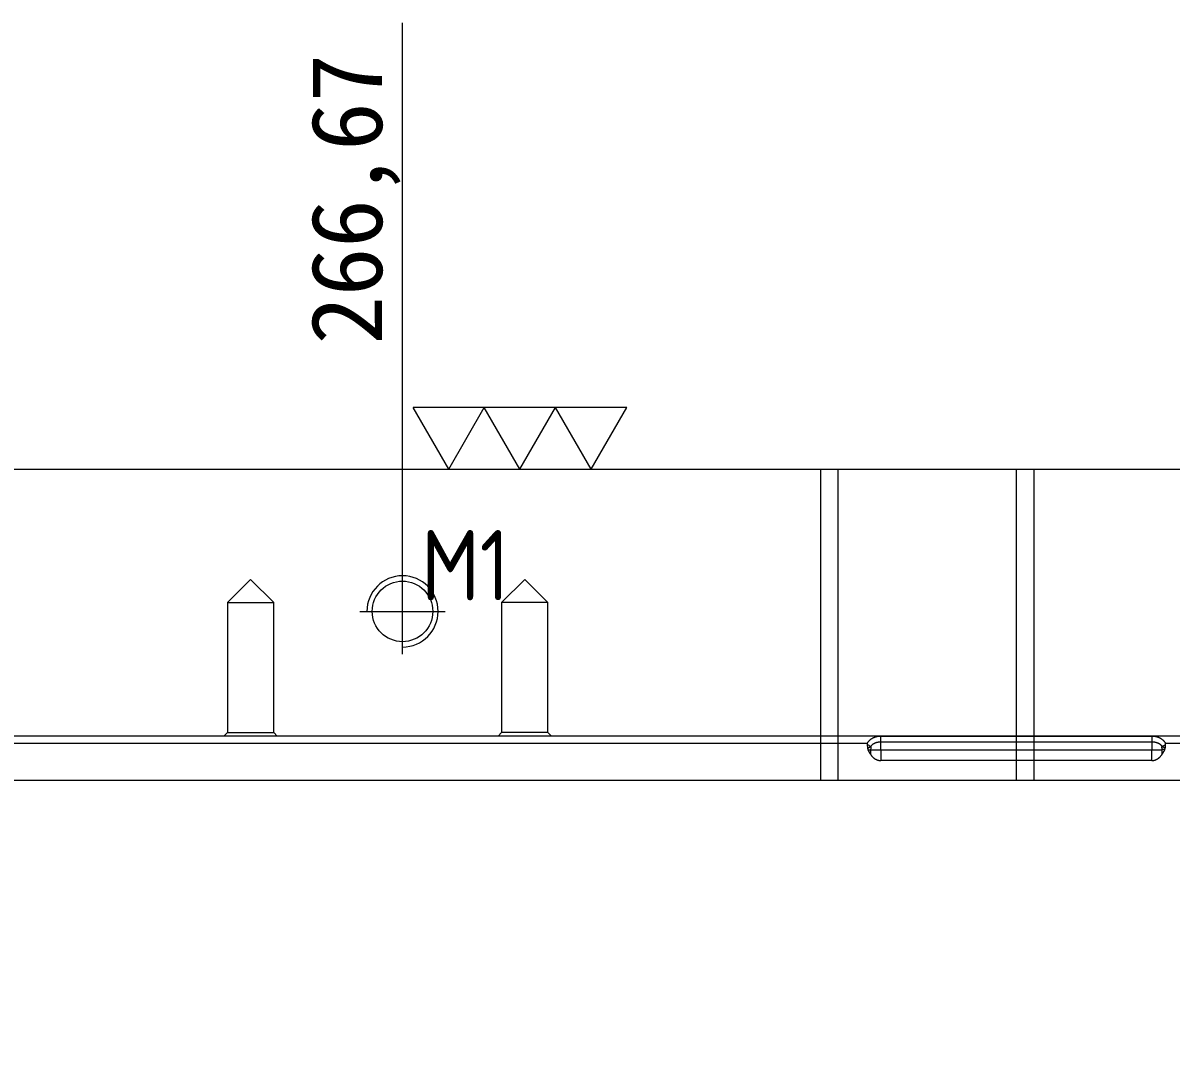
# Model space of a CAD drawing. Header units: millimetres. Extents: x 17443 to 18207, y 60521 to 60973.
# Drawn here: x 17696.7 to 17825.6, y 60713.8 to 60830 of the extents above; entities that cross this region are included whole.
import ezdxf

# ---------------------------------------------------------------- set-up
doc = ezdxf.new("R2010")
doc.units = ezdxf.units.MM
doc.linetypes.add('CENTER', pattern=[0])
doc.linetypes.add('DASHED', pattern=[0])
doc.layers.add('dim', color=4, linetype='Continuous')
doc.layers.add('PUNCH', color=2, linetype='Continuous')
doc.styles.add('_PUG_ERP', font='txt')
doc.styles.add('gbenor', font='gbenor.shx', dxfattribs={"bigfont": 'gbcbig'})
doc.dimstyles.new('_PUG_ERP', dxfattribs={"dimtxt": 8, "dimasz": 1.5, "dimexe": 0.5, "dimexo": 0.5, "dimgap": 0.5, "dimtad": 1, "dimtxsty": '_PUG_ERP', "dimblk": 'CLOSEDBLANK', "dimcen": 0, "dimclrd": 4, "dimclre": 4, "dimclrt": 3, "dimazin": 3, "dimtfac": 1, "dimtmove": 0, "dimatfit": 3, "dimldrblk": 'CLOSEDBLANK', "dimlwd": 9, "dimlwe": 9})

# ---------------------------------------------------------------- blocks, each defined once
blk = doc.blocks.new('*D1269')
at = {"layer": 'Defpoints', "color": 0}
for p in [(17472.64, 60779.88), (18032.64, 60779.88), (18042.64, 60779.88)]:
    blk.add_point(p, dxfattribs=at)
at = {"layer": 'dim', "color": 4, "lineweight": 9}
blk.add_line((18033.14, 60779.88), (18048.47, 60779.88), dxfattribs=at)
at = {"layer": 'dim', "color": 3, "lineweight": 18, "insert": (18045.81, 60784.38), "char_height": 8, "attachment_point": 5, "style": '_PUG_ERP'}
blk.add_mtext('0', dxfattribs=at)
blk = doc.blocks.new('_ClosedBlank')
blk = doc.blocks.new('*D1270')
at = {"layer": 'Defpoints', "color": 0}
for p in [(17472.64, 60779.88), (17995.61, 60763.88), (18042.64, 60763.88)]:
    blk.add_point(p, dxfattribs=at)
at = {"layer": 'dim', "color": 4, "lineweight": 9}
blk.add_line((17996.11, 60763.88), (18054.95, 60763.88), dxfattribs=at)
at = {"layer": 'dim', "color": 3, "lineweight": 18, "insert": (18049.05, 60768.38), "char_height": 8, "attachment_point": 5, "style": '_PUG_ERP'}
blk.add_mtext('16', dxfattribs=at)
blk = doc.blocks.new('*D1271')
at = {"layer": 'Defpoints', "color": 0}
for p in [(17472.64, 60779.88), (18032.64, 60744.88), (18042.64, 60744.88)]:
    blk.add_point(p, dxfattribs=at)
at = {"layer": 'dim', "color": 4, "lineweight": 9}
blk.add_line((18033.14, 60744.88), (18056.09, 60744.88), dxfattribs=at)
at = {"layer": 'dim', "color": 3, "lineweight": 18, "insert": (18049.62, 60749.38), "char_height": 8, "attachment_point": 5, "style": '_PUG_ERP'}
blk.add_mtext('35', dxfattribs=at)
blk = doc.blocks.new('*D1274')
at = {"layer": 'Defpoints', "color": 0}
for p in [(18032.64, 60789.88), (17472.64, 60779.88), (18032.64, 60779.88)]:
    blk.add_point(p, dxfattribs=at)
at = {"layer": 'dim', "color": 4, "lineweight": 9}
blk.add_line((18032.64, 60780.38), (18032.64, 60810.95), dxfattribs=at)
at = {"layer": 'dim', "color": 3, "lineweight": 18, "insert": (18028.14, 60800.66), "char_height": 8, "attachment_point": 5, "rotation": 90, "style": '_PUG_ERP'}
blk.add_mtext('560', dxfattribs=at)
blk = doc.blocks.new('*D1275')
at = {"layer": 'Defpoints', "color": 0}
for p in [(17995.61, 60789.88), (17472.64, 60779.88), (17995.61, 60763.88)]:
    blk.add_point(p, dxfattribs=at)
at = {"layer": 'dim', "color": 4, "lineweight": 9}
for p, q in [((17995.61, 60786.88), (17995.61, 60830)), ((17995.61, 60783.88), (17995.61, 60786.88)), ((17995.61, 60764.38), (17995.61, 60783.88))]:
    blk.add_line(p, q, dxfattribs=at)
at = {"layer": 'dim', "color": 3, "lineweight": 18, "insert": (17990.35, 60810.19), "char_height": 8, "attachment_point": 5, "rotation": 90, "style": '_PUG_ERP'}
blk.add_mtext('522,97', dxfattribs=at)
blk = doc.blocks.new('*D1276')
at = {"layer": 'Defpoints', "color": 0}
for p in [(17934.26, 60789.88), (17472.64, 60779.88), (17934.26, 60763.88)]:
    blk.add_point(p, dxfattribs=at)
at = {"layer": 'dim', "color": 4, "lineweight": 9}
for p, q in [((17934.26, 60786.88), (17934.26, 60830)), ((17934.26, 60783.88), (17934.26, 60786.88)), ((17934.26, 60764.38), (17934.26, 60783.88))]:
    blk.add_line(p, q, dxfattribs=at)
at = {"layer": 'dim', "color": 3, "lineweight": 18, "insert": (17929, 60810.19), "char_height": 8, "attachment_point": 5, "rotation": 90, "style": '_PUG_ERP'}
blk.add_mtext('461,62', dxfattribs=at)
blk = doc.blocks.new('*D1277')
at = {"layer": 'Defpoints', "color": 0}
for p in [(17868.26, 60789.88), (17472.64, 60779.88), (17868.26, 60763.88)]:
    blk.add_point(p, dxfattribs=at)
at = {"layer": 'dim', "color": 4, "lineweight": 9}
for p, q in [((17868.26, 60786.88), (17868.26, 60830)), ((17868.26, 60783.88), (17868.26, 60786.88)), ((17868.26, 60764.38), (17868.26, 60783.88))]:
    blk.add_line(p, q, dxfattribs=at)
at = {"layer": 'dim', "color": 3, "lineweight": 18, "insert": (17863, 60810.19), "char_height": 8, "attachment_point": 5, "rotation": 90, "style": '_PUG_ERP'}
blk.add_mtext('395,62', dxfattribs=at)
blk = doc.blocks.new('*D1278')
at = {"layer": 'Defpoints', "color": 0}
for p in [(17739.31, 60789.88), (17472.64, 60779.88), (17739.31, 60763.88)]:
    blk.add_point(p, dxfattribs=at)
at = {"layer": 'dim', "color": 4, "lineweight": 9}
for p, q in [((17739.31, 60786.88), (17739.31, 60830)), ((17739.31, 60783.88), (17739.31, 60786.88)), ((17739.31, 60764.38), (17739.31, 60783.88))]:
    blk.add_line(p, q, dxfattribs=at)
at = {"layer": 'dim', "color": 3, "lineweight": 18, "insert": (17734.05, 60810.19), "char_height": 8, "attachment_point": 5, "rotation": 90, "style": '_PUG_ERP'}
blk.add_mtext('266,67', dxfattribs=at)
blk = doc.blocks.new('*D1283')
at = {"layer": 'Defpoints', "color": 0}
for p in [(17472.64, 60779.88), (18032.64, 60744.88), (18032.64, 60734.88)]:
    blk.add_point(p, dxfattribs=at)
at = {"layer": 'dim', "color": 4, "lineweight": 9}
blk.add_line((18032.64, 60744.38), (18032.64, 60713.81), dxfattribs=at)
at = {"layer": 'dim', "color": 3, "lineweight": 18, "insert": (18028.14, 60724.09), "char_height": 8, "attachment_point": 5, "rotation": 90, "style": '_PUG_ERP'}
blk.add_mtext('560', dxfattribs=at)

msp = doc.modelspace()

# ---------------------------------------------------------------- linework, layer by layer
at = {"layer": 'dim', "color": 20, "linetype": 'Continuous', "lineweight": 18}
for p, q in [((17744.5, 60779.879), (17740.5, 60786.807)), ((17764.5, 60786.807), (17740.5, 60786.807)), ((17744.5, 60779.879), (17748.5, 60786.807)), ((17752.5, 60779.879), (17748.5, 60786.807)), ((17752.5, 60779.879), (17756.5, 60786.807)), ((17760.5, 60779.879), (17756.5, 60786.807)), ((17760.5, 60779.879), (17764.5, 60786.807))]:
    msp.add_line(p, q, dxfattribs=at)
at = {"layer": 'dim', "color": 252, "lineweight": 18}
msp.add_lwpolyline([(17472.641, 60744.879), (17472.641, 60779.879), (18032.641, 60779.879), (18032.641, 60744.879)], close=True, dxfattribs=at)
at = {"layer": 'PUNCH', "color": 151, "linetype": 'Continuous', "lineweight": 18}
for p, q in [((17477.641, 60779.879), (18027.36, 60779.879)), ((17823.494, 60747.128), (17793.026, 60747.128)), ((18027.36, 60744.879), (17477.641, 60744.879))]:
    msp.add_line(p, q, dxfattribs=at)
at = {"layer": 'PUNCH', "color": 151, "linetype": 'DASHED', "lineweight": 13, "ltscale": 0.518009}
msp.add_line((17786.26, 60779.879), (17786.26, 60744.879), dxfattribs=at)
at = {"layer": 'PUNCH', "color": 155, "linetype": 'DASHED', "lineweight": 13, "ltscale": 0.518009}
for p, q in [((17788.26, 60744.879), (17788.26, 60779.879)), ((17808.26, 60779.879), (17808.26, 60744.879))]:
    msp.add_line(p, q, dxfattribs=at)
at = {"layer": 'PUNCH', "color": 1, "linetype": 'DASHED', "lineweight": 13, "ltscale": 0.518009}
msp.add_line((17810.26, 60744.879), (17810.26, 60779.879), dxfattribs=at)
at = {"layer": 'PUNCH', "color": 1, "linetype": 'CENTER', "lineweight": 18, "ltscale": 0.518009}
for p, q in [((17739.31, 60759.079), (17739.31, 60768.679)), ((17734.51, 60763.879), (17744.11, 60763.879))]:
    msp.add_line(p, q, dxfattribs=at)
at = {"layer": 'PUNCH', "color": 5, "linetype": 'DASHED', "lineweight": 13, "ltscale": 0.518009}
for p, q in [((17722.241, 60767.482), (17719.638, 60764.879)), ((17724.844, 60764.879), (17722.241, 60767.482)), ((17753.041, 60767.482), (17750.438, 60764.879)), ((17755.644, 60764.879), (17753.041, 60767.482)), ((17719.638, 60764.879), (17719.638, 60750.276)), ((17719.638, 60764.879), (17724.844, 60764.879)), ((17724.844, 60750.276), (17724.844, 60764.879)), ((17750.438, 60764.879), (17750.438, 60750.276)), ((17755.644, 60764.879), (17750.438, 60764.879)), ((17755.644, 60750.276), (17755.644, 60764.879)), ((17719.638, 60750.276), (17719.241, 60749.879)), ((17719.638, 60750.276), (17724.844, 60750.276)), ((17725.241, 60749.879), (17724.844, 60750.276)), ((17750.438, 60750.276), (17750.041, 60749.879)), ((17755.644, 60750.276), (17750.438, 60750.276)), ((17756.041, 60749.879), (17755.644, 60750.276))]:
    msp.add_line(p, q, dxfattribs=at)
at = {"layer": 'PUNCH', "color": 2, "linetype": 'DASHED', "lineweight": 13, "ltscale": 0.518009}
msp.add_line((18027.36, 60749.879), (17477.641, 60749.879), dxfattribs=at)
at = {"layer": 'PUNCH', "color": 155, "linetype": 'Continuous', "lineweight": 18}
for p, q in [((17611.015, 60749.088), (17791.515, 60749.088)), ((17793.036, 60749.233), (17793.036, 60749.842)), ((17823.504, 60749.842), (17793.036, 60749.842)), ((17793.036, 60748.318), (17793.036, 60749.233)), ((17793.036, 60749.233), (17823.504, 60749.233)), ((17823.504, 60749.233), (17823.504, 60749.842)), ((17825.025, 60749.088), (17992.304, 60749.088)), ((17791.886, 60748.334), (17791.886, 60747.838)), ((17793.026, 60748.318), (17793.026, 60747.128)), ((17793.031, 60748.318), (17823.494, 60748.318)), ((17823.494, 60747.128), (17823.494, 60748.318)), ((17824.634, 60747.838), (17824.634, 60748.349))]:
    msp.add_line(p, q, dxfattribs=at)
at = {"layer": 'PUNCH', "color": 151, "linetype": 'Continuous', "lineweight": 18}
for points in [[(17791.515, 60749.088), (17791.514, 60749.084), (17791.514, 60749.081), (17791.514, 60749.078), (17791.514, 60749.074), (17791.514, 60749.071), (17791.514, 60749.067), (17791.513, 60749.064), (17791.513, 60749.06), (17791.513, 60749.057), (17791.513, 60749.053), (17791.513, 60749.05), (17791.513, 60749.046), (17791.513, 60749.043), (17791.513, 60749.04), (17791.513, 60749.036), (17791.512, 60749.033), (17791.512, 60749.029), (17791.512, 60749.026), (17791.512, 60749.022), (17791.512, 60749.019), (17791.512, 60749.015), (17791.512, 60749.012), (17791.512, 60749.008), (17791.512, 60749.005), (17791.512, 60749.002), (17791.512, 60748.998), (17791.512, 60748.995), (17791.512, 60748.991), (17791.512, 60748.988), (17791.512, 60748.984), (17791.512, 60748.981), (17791.512, 60748.977), (17791.512, 60748.974), (17791.512, 60748.97), (17791.512, 60748.967), (17791.512, 60748.963), (17791.513, 60748.96), (17791.513, 60748.957), (17791.513, 60748.953), (17791.513, 60748.95), (17791.513, 60748.946), (17791.513, 60748.943), (17791.513, 60748.939), (17791.513, 60748.936), (17791.513, 60748.932), (17791.514, 60748.929), (17791.514, 60748.925), (17791.514, 60748.922), (17791.514, 60748.919), (17791.514, 60748.915)], [(17791.514, 60748.915), (17791.515, 60748.907), (17791.515, 60748.899), (17791.515, 60748.891), (17791.516, 60748.883), (17791.516, 60748.875), (17791.517, 60748.867), (17791.517, 60748.86), (17791.518, 60748.852), (17791.518, 60748.844), (17791.519, 60748.836), (17791.519, 60748.828), (17791.52, 60748.82), (17791.52, 60748.812), (17791.521, 60748.804), (17791.521, 60748.796), (17791.522, 60748.788), (17791.522, 60748.78), (17791.523, 60748.772), (17791.523, 60748.764), (17791.524, 60748.756), (17791.524, 60748.748), (17791.525, 60748.741), (17791.525, 60748.733), (17791.526, 60748.725), (17791.526, 60748.717), (17791.527, 60748.709), (17791.527, 60748.701), (17791.528, 60748.693), (17791.528, 60748.685), (17791.529, 60748.677), (17791.53, 60748.669), (17791.53, 60748.661), (17791.531, 60748.653), (17791.531, 60748.646), (17791.532, 60748.638), (17791.532, 60748.63), (17791.533, 60748.622), (17791.534, 60748.614), (17791.534, 60748.606), (17791.535, 60748.598), (17791.535, 60748.59), (17791.536, 60748.582), (17791.537, 60748.574), (17791.537, 60748.566), (17791.538, 60748.559), (17791.538, 60748.551), (17791.539, 60748.543), (17791.54, 60748.535), (17791.54, 60748.527), (17791.541, 60748.519)], [(17823.504, 60748.318), (17823.504, 60748.338), (17823.504, 60748.357), (17823.504, 60748.376), (17823.504, 60748.395), (17823.504, 60748.415), (17823.504, 60748.434), (17823.504, 60748.453), (17823.504, 60748.473), (17823.504, 60748.492), (17823.504, 60748.511), (17823.504, 60748.53), (17823.504, 60748.55), (17823.504, 60748.569), (17823.504, 60748.588), (17823.504, 60748.607), (17823.504, 60748.626), (17823.504, 60748.645), (17823.504, 60748.664), (17823.504, 60748.683), (17823.504, 60748.702), (17823.504, 60748.721), (17823.504, 60748.74), (17823.504, 60748.759), (17823.504, 60748.777), (17823.504, 60748.796), (17823.504, 60748.815), (17823.504, 60748.833), (17823.504, 60748.851), (17823.504, 60748.87), (17823.504, 60748.888), (17823.504, 60748.906), (17823.504, 60748.924), (17823.504, 60748.942), (17823.504, 60748.96), (17823.504, 60748.978), (17823.504, 60748.996), (17823.504, 60749.014), (17823.504, 60749.031), (17823.504, 60749.049), (17823.504, 60749.066), (17823.504, 60749.083), (17823.504, 60749.1), (17823.504, 60749.117), (17823.504, 60749.134), (17823.504, 60749.151), (17823.504, 60749.168), (17823.504, 60749.184), (17823.504, 60749.2), (17823.504, 60749.217), (17823.504, 60749.233)], [(17824.999, 60748.519), (17824.999, 60748.527), (17825, 60748.535), (17825.001, 60748.543), (17825.001, 60748.551), (17825.002, 60748.559), (17825.002, 60748.566), (17825.003, 60748.574), (17825.004, 60748.582), (17825.004, 60748.59), (17825.005, 60748.598), (17825.005, 60748.606), (17825.006, 60748.614), (17825.007, 60748.622), (17825.007, 60748.63), (17825.008, 60748.638), (17825.008, 60748.646), (17825.009, 60748.653), (17825.009, 60748.661), (17825.01, 60748.669), (17825.011, 60748.677), (17825.011, 60748.685), (17825.012, 60748.693), (17825.012, 60748.701), (17825.013, 60748.709), (17825.013, 60748.717), (17825.014, 60748.725), (17825.014, 60748.733), (17825.015, 60748.741), (17825.015, 60748.748), (17825.016, 60748.756), (17825.016, 60748.764), (17825.017, 60748.772), (17825.018, 60748.78), (17825.018, 60748.788), (17825.019, 60748.796), (17825.019, 60748.804), (17825.02, 60748.812), (17825.02, 60748.82), (17825.02, 60748.828), (17825.021, 60748.836), (17825.021, 60748.844), (17825.022, 60748.852), (17825.022, 60748.86), (17825.023, 60748.867), (17825.023, 60748.875), (17825.024, 60748.883), (17825.024, 60748.891), (17825.025, 60748.899), (17825.025, 60748.907), (17825.025, 60748.915)], [(17825.025, 60748.915), (17825.026, 60748.919), (17825.026, 60748.922), (17825.026, 60748.925), (17825.026, 60748.929), (17825.026, 60748.932), (17825.026, 60748.936), (17825.026, 60748.939), (17825.027, 60748.943), (17825.027, 60748.946), (17825.027, 60748.95), (17825.027, 60748.953), (17825.027, 60748.957), (17825.027, 60748.96), (17825.027, 60748.963), (17825.027, 60748.967), (17825.027, 60748.97), (17825.027, 60748.974), (17825.027, 60748.977), (17825.027, 60748.981), (17825.027, 60748.984), (17825.027, 60748.988), (17825.027, 60748.991), (17825.027, 60748.995), (17825.027, 60748.998), (17825.027, 60749.002), (17825.027, 60749.005), (17825.027, 60749.008), (17825.027, 60749.012), (17825.027, 60749.015), (17825.027, 60749.019), (17825.027, 60749.022), (17825.027, 60749.026), (17825.027, 60749.029), (17825.027, 60749.033), (17825.027, 60749.036), (17825.027, 60749.04), (17825.027, 60749.043), (17825.027, 60749.046), (17825.027, 60749.05), (17825.027, 60749.053), (17825.026, 60749.057), (17825.026, 60749.06), (17825.026, 60749.064), (17825.026, 60749.067), (17825.026, 60749.071), (17825.026, 60749.074), (17825.025, 60749.078), (17825.025, 60749.081), (17825.025, 60749.084), (17825.025, 60749.088)], [(17791.541, 60748.519), (17791.541, 60748.515), (17791.541, 60748.512), (17791.542, 60748.508), (17791.542, 60748.504), (17791.543, 60748.501), (17791.543, 60748.497), (17791.544, 60748.493), (17791.544, 60748.49), (17791.545, 60748.486), (17791.546, 60748.482), (17791.547, 60748.479), (17791.547, 60748.475), (17791.548, 60748.472), (17791.549, 60748.468), (17791.55, 60748.464), (17791.551, 60748.461), (17791.552, 60748.457), (17791.553, 60748.454), (17791.554, 60748.45), (17791.555, 60748.447), (17791.556, 60748.443), (17791.557, 60748.44), (17791.559, 60748.436), (17791.56, 60748.433), (17791.561, 60748.43), (17791.562, 60748.426), (17791.564, 60748.423), (17791.565, 60748.419), (17791.566, 60748.416), (17791.568, 60748.413), (17791.569, 60748.409), (17791.571, 60748.406), (17791.572, 60748.403), (17791.574, 60748.399), (17791.575, 60748.396), (17791.577, 60748.393), (17791.578, 60748.389), (17791.58, 60748.386), (17791.581, 60748.383), (17791.583, 60748.379), (17791.585, 60748.376), (17791.586, 60748.373), (17791.588, 60748.37), (17791.59, 60748.366), (17791.592, 60748.363), (17791.593, 60748.36), (17791.595, 60748.357), (17791.597, 60748.353), (17791.599, 60748.35), (17791.601, 60748.347)], [(17791.886, 60747.838), (17791.88, 60747.848), (17791.874, 60747.858), (17791.868, 60747.868), (17791.863, 60747.879), (17791.857, 60747.889), (17791.851, 60747.899), (17791.846, 60747.909), (17791.84, 60747.919), (17791.834, 60747.929), (17791.828, 60747.939), (17791.823, 60747.949), (17791.817, 60747.959), (17791.811, 60747.969), (17791.805, 60747.979), (17791.8, 60747.989), (17791.794, 60747.999), (17791.788, 60748.01), (17791.782, 60748.02), (17791.776, 60748.03), (17791.771, 60748.04), (17791.765, 60748.05), (17791.759, 60748.06), (17791.753, 60748.07), (17791.747, 60748.08), (17791.741, 60748.09), (17791.736, 60748.1), (17791.73, 60748.11), (17791.724, 60748.12), (17791.718, 60748.131), (17791.712, 60748.141), (17791.706, 60748.151), (17791.7, 60748.161), (17791.694, 60748.171), (17791.689, 60748.181), (17791.683, 60748.191), (17791.677, 60748.201), (17791.671, 60748.211), (17791.665, 60748.221), (17791.659, 60748.232), (17791.653, 60748.242), (17791.647, 60748.252), (17791.641, 60748.262), (17791.635, 60748.272), (17791.629, 60748.282), (17791.623, 60748.292), (17791.617, 60748.302), (17791.611, 60748.312), (17791.605, 60748.322), (17791.599, 60748.333), (17791.593, 60748.343)], [(17791.886, 60747.838), (17791.9, 60747.814), (17791.914, 60747.79), (17791.929, 60747.766), (17791.944, 60747.742), (17791.959, 60747.719), (17791.975, 60747.696), (17791.991, 60747.673), (17792.008, 60747.651), (17792.025, 60747.629), (17792.042, 60747.607), (17792.06, 60747.586), (17792.078, 60747.565), (17792.097, 60747.544), (17792.116, 60747.524), (17792.136, 60747.504), (17792.156, 60747.484), (17792.176, 60747.465), (17792.197, 60747.446), (17792.218, 60747.428), (17792.24, 60747.41), (17792.261, 60747.392), (17792.283, 60747.375), (17792.306, 60747.359), (17792.329, 60747.343), (17792.352, 60747.328), (17792.376, 60747.313), (17792.4, 60747.298), (17792.424, 60747.284), (17792.449, 60747.271), (17792.474, 60747.258), (17792.499, 60747.246), (17792.525, 60747.234), (17792.552, 60747.222), (17792.578, 60747.212), (17792.605, 60747.202), (17792.632, 60747.192), (17792.659, 60747.184), (17792.686, 60747.176), (17792.713, 60747.168), (17792.741, 60747.161), (17792.768, 60747.155), (17792.796, 60747.149), (17792.824, 60747.144), (17792.853, 60747.14), (17792.881, 60747.136), (17792.91, 60747.133), (17792.939, 60747.131), (17792.968, 60747.129), (17792.997, 60747.128), (17793.026, 60747.128)], [(17823.494, 60747.128), (17823.523, 60747.128), (17823.552, 60747.129), (17823.58, 60747.131), (17823.609, 60747.133), (17823.637, 60747.136), (17823.666, 60747.14), (17823.694, 60747.144), (17823.722, 60747.149), (17823.75, 60747.155), (17823.778, 60747.161), (17823.805, 60747.168), (17823.833, 60747.175), (17823.86, 60747.183), (17823.887, 60747.192), (17823.914, 60747.202), (17823.941, 60747.212), (17823.968, 60747.222), (17823.994, 60747.234), (17824.019, 60747.245), (17824.045, 60747.258), (17824.07, 60747.27), (17824.094, 60747.284), (17824.119, 60747.298), (17824.143, 60747.312), (17824.166, 60747.327), (17824.19, 60747.342), (17824.213, 60747.358), (17824.235, 60747.375), (17824.258, 60747.392), (17824.28, 60747.409), (17824.301, 60747.427), (17824.322, 60747.446), (17824.343, 60747.465), (17824.363, 60747.484), (17824.383, 60747.503), (17824.403, 60747.523), (17824.422, 60747.543), (17824.44, 60747.564), (17824.459, 60747.585), (17824.477, 60747.606), (17824.494, 60747.628), (17824.511, 60747.65), (17824.528, 60747.673), (17824.544, 60747.695), (17824.56, 60747.719), (17824.576, 60747.742), (17824.591, 60747.766), (17824.606, 60747.79), (17824.62, 60747.814), (17824.634, 60747.838)], [(17824.589, 60748.785), (17824.59, 60748.783), (17824.59, 60748.782), (17824.591, 60748.78), (17824.592, 60748.778), (17824.593, 60748.777), (17824.593, 60748.775), (17824.594, 60748.773), (17824.595, 60748.772), (17824.595, 60748.77), (17824.596, 60748.768), (17824.597, 60748.767), (17824.598, 60748.765), (17824.598, 60748.763), (17824.599, 60748.762), (17824.6, 60748.76), (17824.6, 60748.758), (17824.601, 60748.757), (17824.602, 60748.755), (17824.602, 60748.754), (17824.603, 60748.752), (17824.604, 60748.75), (17824.604, 60748.749), (17824.605, 60748.747), (17824.606, 60748.745), (17824.606, 60748.744), (17824.607, 60748.742), (17824.608, 60748.74), (17824.608, 60748.739), (17824.609, 60748.737), (17824.61, 60748.735), (17824.61, 60748.734), (17824.611, 60748.732), (17824.612, 60748.73), (17824.612, 60748.729), (17824.613, 60748.727), (17824.613, 60748.725), (17824.614, 60748.724), (17824.615, 60748.722), (17824.615, 60748.72), (17824.616, 60748.719), (17824.616, 60748.717), (17824.617, 60748.715), (17824.618, 60748.714), (17824.618, 60748.712), (17824.619, 60748.71), (17824.619, 60748.709), (17824.62, 60748.707), (17824.62, 60748.705), (17824.621, 60748.704), (17824.622, 60748.702)], [(17824.634, 60748.349), (17824.634, 60748.356), (17824.634, 60748.363), (17824.634, 60748.37), (17824.634, 60748.378), (17824.634, 60748.385), (17824.634, 60748.392), (17824.633, 60748.399), (17824.633, 60748.406), (17824.633, 60748.413), (17824.633, 60748.42), (17824.633, 60748.427), (17824.633, 60748.434), (17824.632, 60748.441), (17824.632, 60748.448), (17824.632, 60748.456), (17824.632, 60748.463), (17824.632, 60748.47), (17824.631, 60748.477), (17824.631, 60748.484), (17824.631, 60748.491), (17824.63, 60748.498), (17824.63, 60748.505), (17824.63, 60748.512), (17824.629, 60748.519), (17824.629, 60748.526), (17824.629, 60748.533), (17824.628, 60748.54), (17824.628, 60748.548), (17824.627, 60748.555), (17824.627, 60748.562), (17824.626, 60748.569), (17824.626, 60748.576), (17824.625, 60748.583), (17824.625, 60748.59), (17824.624, 60748.597), (17824.624, 60748.604), (17824.624, 60748.611), (17824.623, 60748.618), (17824.623, 60748.625), (17824.622, 60748.632), (17824.622, 60748.639), (17824.622, 60748.646), (17824.622, 60748.653), (17824.621, 60748.66), (17824.621, 60748.667), (17824.621, 60748.674), (17824.621, 60748.681), (17824.621, 60748.688), (17824.62, 60748.695), (17824.618, 60748.702)], [(17824.932, 60748.352), (17824.926, 60748.342), (17824.92, 60748.331), (17824.914, 60748.321), (17824.908, 60748.311), (17824.901, 60748.3), (17824.895, 60748.29), (17824.889, 60748.28), (17824.883, 60748.27), (17824.877, 60748.259), (17824.871, 60748.249), (17824.865, 60748.239), (17824.859, 60748.228), (17824.853, 60748.218), (17824.847, 60748.208), (17824.841, 60748.198), (17824.835, 60748.187), (17824.829, 60748.177), (17824.823, 60748.167), (17824.817, 60748.156), (17824.811, 60748.146), (17824.805, 60748.136), (17824.799, 60748.126), (17824.793, 60748.115), (17824.787, 60748.105), (17824.781, 60748.095), (17824.775, 60748.085), (17824.769, 60748.074), (17824.763, 60748.064), (17824.757, 60748.054), (17824.751, 60748.043), (17824.745, 60748.033), (17824.739, 60748.023), (17824.733, 60748.013), (17824.727, 60748.002), (17824.722, 60747.992), (17824.716, 60747.982), (17824.71, 60747.972), (17824.704, 60747.961), (17824.698, 60747.951), (17824.692, 60747.941), (17824.686, 60747.931), (17824.681, 60747.92), (17824.675, 60747.91), (17824.669, 60747.9), (17824.663, 60747.89), (17824.657, 60747.879), (17824.651, 60747.869), (17824.646, 60747.859), (17824.64, 60747.849), (17824.634, 60747.838)], [(17824.936, 60748.35), (17824.93, 60748.35), (17824.924, 60748.35), (17824.917, 60748.35), (17824.911, 60748.35), (17824.905, 60748.35), (17824.899, 60748.35), (17824.893, 60748.35), (17824.886, 60748.35), (17824.88, 60748.35), (17824.874, 60748.35), (17824.868, 60748.35), (17824.862, 60748.35), (17824.856, 60748.35), (17824.849, 60748.35), (17824.843, 60748.35), (17824.837, 60748.35), (17824.831, 60748.35), (17824.825, 60748.35), (17824.819, 60748.35), (17824.813, 60748.35), (17824.807, 60748.35), (17824.801, 60748.35), (17824.795, 60748.35), (17824.789, 60748.35), (17824.783, 60748.35), (17824.777, 60748.35), (17824.771, 60748.35), (17824.765, 60748.35), (17824.759, 60748.35), (17824.753, 60748.35), (17824.747, 60748.35), (17824.741, 60748.35), (17824.735, 60748.35), (17824.729, 60748.35), (17824.723, 60748.35), (17824.717, 60748.35), (17824.712, 60748.35), (17824.706, 60748.35), (17824.7, 60748.349), (17824.694, 60748.349), (17824.688, 60748.349), (17824.682, 60748.349), (17824.677, 60748.349), (17824.671, 60748.349), (17824.665, 60748.349), (17824.659, 60748.349), (17824.654, 60748.349), (17824.648, 60748.349), (17824.642, 60748.349), (17824.637, 60748.349)], [(17824.939, 60748.348), (17824.941, 60748.351), (17824.943, 60748.354), (17824.945, 60748.357), (17824.947, 60748.36), (17824.948, 60748.364), (17824.95, 60748.367), (17824.952, 60748.37), (17824.953, 60748.373), (17824.955, 60748.377), (17824.957, 60748.38), (17824.958, 60748.383), (17824.96, 60748.386), (17824.962, 60748.39), (17824.963, 60748.393), (17824.965, 60748.396), (17824.966, 60748.4), (17824.968, 60748.403), (17824.969, 60748.406), (17824.971, 60748.41), (17824.972, 60748.413), (17824.973, 60748.417), (17824.975, 60748.42), (17824.976, 60748.423), (17824.977, 60748.427), (17824.979, 60748.43), (17824.98, 60748.434), (17824.981, 60748.437), (17824.982, 60748.44), (17824.984, 60748.444), (17824.985, 60748.447), (17824.986, 60748.451), (17824.987, 60748.454), (17824.988, 60748.458), (17824.989, 60748.461), (17824.99, 60748.465), (17824.991, 60748.468), (17824.991, 60748.472), (17824.992, 60748.475), (17824.993, 60748.479), (17824.994, 60748.483), (17824.994, 60748.486), (17824.995, 60748.49), (17824.996, 60748.493), (17824.996, 60748.497), (17824.997, 60748.501), (17824.997, 60748.504), (17824.998, 60748.508), (17824.998, 60748.512), (17824.999, 60748.515), (17824.999, 60748.519)]]:
    msp.add_lwpolyline(points, dxfattribs=at)
at = {"layer": 'PUNCH', "color": 155, "linetype": 'Continuous', "lineweight": 18}
for points in [[(17793.036, 60749.842), (17793.001, 60749.842), (17792.965, 60749.841), (17792.93, 60749.84), (17792.894, 60749.838), (17792.859, 60749.835), (17792.823, 60749.832), (17792.788, 60749.828), (17792.753, 60749.823), (17792.718, 60749.818), (17792.683, 60749.812), (17792.648, 60749.806), (17792.614, 60749.799), (17792.579, 60749.792), (17792.545, 60749.784), (17792.511, 60749.775), (17792.477, 60749.766), (17792.444, 60749.756), (17792.41, 60749.746), (17792.377, 60749.735), (17792.344, 60749.723), (17792.311, 60749.711), (17792.278, 60749.698), (17792.245, 60749.684), (17792.213, 60749.67), (17792.181, 60749.655), (17792.149, 60749.64), (17792.117, 60749.624), (17792.086, 60749.607), (17792.055, 60749.589), (17792.024, 60749.571), (17791.994, 60749.553), (17791.964, 60749.534), (17791.935, 60749.514), (17791.906, 60749.494), (17791.877, 60749.473), (17791.849, 60749.451), (17791.822, 60749.429), (17791.795, 60749.406), (17791.768, 60749.383), (17791.742, 60749.359), (17791.717, 60749.334), (17791.691, 60749.308), (17791.667, 60749.283), (17791.643, 60749.256), (17791.62, 60749.229), (17791.597, 60749.202), (17791.576, 60749.174), (17791.555, 60749.146), (17791.534, 60749.117), (17791.515, 60749.088)], [(17791.918, 60748.702), (17791.931, 60748.725), (17791.945, 60748.746), (17791.96, 60748.768), (17791.975, 60748.789), (17791.991, 60748.809), (17792.008, 60748.829), (17792.025, 60748.848), (17792.042, 60748.867), (17792.061, 60748.886), (17792.079, 60748.904), (17792.099, 60748.921), (17792.118, 60748.938), (17792.138, 60748.955), (17792.159, 60748.97), (17792.18, 60748.986), (17792.201, 60749), (17792.222, 60749.015), (17792.244, 60749.028), (17792.266, 60749.042), (17792.289, 60749.054), (17792.312, 60749.067), (17792.335, 60749.079), (17792.358, 60749.09), (17792.382, 60749.101), (17792.405, 60749.111), (17792.429, 60749.121), (17792.454, 60749.131), (17792.478, 60749.14), (17792.502, 60749.148), (17792.527, 60749.156), (17792.551, 60749.164), (17792.576, 60749.171), (17792.601, 60749.178), (17792.625, 60749.184), (17792.65, 60749.19), (17792.676, 60749.196), (17792.701, 60749.201), (17792.726, 60749.205), (17792.751, 60749.21), (17792.777, 60749.214), (17792.802, 60749.217), (17792.828, 60749.221), (17792.854, 60749.223), (17792.88, 60749.226), (17792.906, 60749.228), (17792.932, 60749.23), (17792.958, 60749.231), (17792.984, 60749.232), (17793.01, 60749.233), (17793.036, 60749.233)], [(17825.025, 60749.088), (17825.005, 60749.117), (17824.984, 60749.147), (17824.963, 60749.175), (17824.941, 60749.203), (17824.919, 60749.231), (17824.895, 60749.257), (17824.872, 60749.284), (17824.848, 60749.309), (17824.823, 60749.334), (17824.798, 60749.358), (17824.772, 60749.382), (17824.746, 60749.405), (17824.719, 60749.428), (17824.692, 60749.45), (17824.664, 60749.471), (17824.635, 60749.492), (17824.607, 60749.513), (17824.577, 60749.532), (17824.548, 60749.552), (17824.517, 60749.57), (17824.487, 60749.588), (17824.456, 60749.606), (17824.424, 60749.623), (17824.393, 60749.639), (17824.361, 60749.654), (17824.329, 60749.669), (17824.297, 60749.683), (17824.264, 60749.697), (17824.232, 60749.71), (17824.199, 60749.722), (17824.166, 60749.734), (17824.132, 60749.745), (17824.098, 60749.755), (17824.065, 60749.765), (17824.031, 60749.775), (17823.996, 60749.783), (17823.962, 60749.792), (17823.927, 60749.799), (17823.892, 60749.806), (17823.857, 60749.812), (17823.822, 60749.818), (17823.787, 60749.823), (17823.752, 60749.828), (17823.716, 60749.832), (17823.681, 60749.835), (17823.646, 60749.838), (17823.61, 60749.84), (17823.575, 60749.841), (17823.539, 60749.842), (17823.504, 60749.842)], [(17823.504, 60749.233), (17823.528, 60749.233), (17823.552, 60749.232), (17823.577, 60749.231), (17823.601, 60749.23), (17823.625, 60749.229), (17823.649, 60749.227), (17823.673, 60749.225), (17823.697, 60749.223), (17823.721, 60749.22), (17823.745, 60749.217), (17823.769, 60749.214), (17823.792, 60749.21), (17823.816, 60749.206), (17823.84, 60749.202), (17823.863, 60749.197), (17823.887, 60749.192), (17823.91, 60749.186), (17823.934, 60749.181), (17823.957, 60749.174), (17823.98, 60749.168), (17824.004, 60749.161), (17824.027, 60749.154), (17824.05, 60749.146), (17824.073, 60749.138), (17824.096, 60749.129), (17824.118, 60749.12), (17824.141, 60749.111), (17824.163, 60749.101), (17824.185, 60749.091), (17824.207, 60749.081), (17824.229, 60749.07), (17824.25, 60749.058), (17824.272, 60749.047), (17824.293, 60749.034), (17824.313, 60749.022), (17824.334, 60749.009), (17824.354, 60748.995), (17824.374, 60748.981), (17824.394, 60748.967), (17824.413, 60748.952), (17824.432, 60748.937), (17824.451, 60748.921), (17824.469, 60748.905), (17824.487, 60748.889), (17824.505, 60748.872), (17824.522, 60748.855), (17824.539, 60748.838), (17824.555, 60748.82), (17824.572, 60748.802), (17824.589, 60748.785)], [(17824.618, 60748.7), (17824.626, 60748.704), (17824.633, 60748.708), (17824.64, 60748.712), (17824.648, 60748.716), (17824.655, 60748.72), (17824.663, 60748.725), (17824.67, 60748.729), (17824.678, 60748.733), (17824.686, 60748.737), (17824.693, 60748.741), (17824.701, 60748.745), (17824.709, 60748.749), (17824.717, 60748.754), (17824.725, 60748.758), (17824.733, 60748.762), (17824.74, 60748.766), (17824.748, 60748.77), (17824.756, 60748.775), (17824.764, 60748.779), (17824.772, 60748.783), (17824.781, 60748.788), (17824.789, 60748.792), (17824.797, 60748.796), (17824.805, 60748.801), (17824.813, 60748.805), (17824.821, 60748.809), (17824.83, 60748.814), (17824.838, 60748.818), (17824.846, 60748.822), (17824.855, 60748.827), (17824.863, 60748.831), (17824.871, 60748.835), (17824.88, 60748.84), (17824.888, 60748.844), (17824.897, 60748.849), (17824.905, 60748.853), (17824.914, 60748.857), (17824.922, 60748.862), (17824.931, 60748.866), (17824.939, 60748.871), (17824.948, 60748.875), (17824.956, 60748.88), (17824.965, 60748.884), (17824.974, 60748.888), (17824.982, 60748.893), (17824.991, 60748.897), (17824.999, 60748.902), (17825.008, 60748.906), (17825.017, 60748.911), (17825.025, 60748.915)], [(17791.541, 60748.519), (17791.549, 60748.523), (17791.556, 60748.526), (17791.564, 60748.53), (17791.572, 60748.533), (17791.58, 60748.537), (17791.587, 60748.541), (17791.595, 60748.544), (17791.603, 60748.548), (17791.611, 60748.551), (17791.618, 60748.555), (17791.626, 60748.559), (17791.634, 60748.562), (17791.642, 60748.566), (17791.649, 60748.569), (17791.657, 60748.573), (17791.665, 60748.577), (17791.672, 60748.58), (17791.68, 60748.584), (17791.687, 60748.588), (17791.695, 60748.591), (17791.703, 60748.595), (17791.71, 60748.598), (17791.718, 60748.602), (17791.725, 60748.606), (17791.733, 60748.609), (17791.74, 60748.613), (17791.748, 60748.617), (17791.755, 60748.62), (17791.763, 60748.624), (17791.77, 60748.628), (17791.778, 60748.631), (17791.785, 60748.635), (17791.793, 60748.639), (17791.8, 60748.642), (17791.808, 60748.646), (17791.815, 60748.65), (17791.823, 60748.653), (17791.83, 60748.657), (17791.837, 60748.661), (17791.845, 60748.665), (17791.852, 60748.668), (17791.86, 60748.672), (17791.867, 60748.676), (17791.874, 60748.68), (17791.882, 60748.683), (17791.889, 60748.687), (17791.896, 60748.691), (17791.903, 60748.695), (17791.911, 60748.698), (17791.918, 60748.702)], [(17791.597, 60748.345), (17791.603, 60748.345), (17791.61, 60748.345), (17791.616, 60748.344), (17791.622, 60748.344), (17791.628, 60748.344), (17791.634, 60748.344), (17791.64, 60748.344), (17791.646, 60748.343), (17791.652, 60748.343), (17791.658, 60748.343), (17791.664, 60748.343), (17791.67, 60748.343), (17791.676, 60748.342), (17791.682, 60748.342), (17791.688, 60748.342), (17791.694, 60748.342), (17791.7, 60748.342), (17791.706, 60748.341), (17791.712, 60748.341), (17791.718, 60748.341), (17791.724, 60748.341), (17791.73, 60748.341), (17791.736, 60748.34), (17791.742, 60748.34), (17791.748, 60748.34), (17791.754, 60748.34), (17791.76, 60748.34), (17791.766, 60748.339), (17791.771, 60748.339), (17791.777, 60748.339), (17791.783, 60748.339), (17791.789, 60748.338), (17791.795, 60748.338), (17791.801, 60748.338), (17791.806, 60748.338), (17791.812, 60748.338), (17791.818, 60748.337), (17791.824, 60748.337), (17791.829, 60748.337), (17791.835, 60748.337), (17791.841, 60748.336), (17791.847, 60748.336), (17791.852, 60748.336), (17791.858, 60748.336), (17791.864, 60748.335), (17791.869, 60748.335), (17791.875, 60748.335), (17791.881, 60748.335), (17791.886, 60748.334), (17791.892, 60748.334)], [(17791.892, 60748.334), (17791.912, 60748.334), (17791.933, 60748.333), (17791.954, 60748.332), (17791.975, 60748.332), (17791.997, 60748.331), (17792.018, 60748.331), (17792.039, 60748.33), (17792.061, 60748.33), (17792.083, 60748.329), (17792.104, 60748.329), (17792.126, 60748.328), (17792.148, 60748.328), (17792.17, 60748.327), (17792.192, 60748.327), (17792.215, 60748.326), (17792.237, 60748.326), (17792.259, 60748.325), (17792.282, 60748.325), (17792.304, 60748.325), (17792.327, 60748.324), (17792.35, 60748.324), (17792.373, 60748.323), (17792.396, 60748.323), (17792.418, 60748.323), (17792.441, 60748.322), (17792.465, 60748.322), (17792.488, 60748.322), (17792.511, 60748.321), (17792.534, 60748.321), (17792.557, 60748.321), (17792.581, 60748.321), (17792.604, 60748.32), (17792.628, 60748.32), (17792.651, 60748.32), (17792.675, 60748.32), (17792.698, 60748.32), (17792.722, 60748.319), (17792.745, 60748.319), (17792.769, 60748.319), (17792.793, 60748.319), (17792.817, 60748.319), (17792.84, 60748.319), (17792.864, 60748.319), (17792.888, 60748.319), (17792.912, 60748.318), (17792.936, 60748.318), (17792.959, 60748.318), (17792.983, 60748.318), (17793.007, 60748.318), (17793.031, 60748.318)], [(17823.494, 60748.318), (17823.518, 60748.318), (17823.542, 60748.318), (17823.566, 60748.319), (17823.59, 60748.319), (17823.614, 60748.319), (17823.637, 60748.319), (17823.661, 60748.319), (17823.685, 60748.32), (17823.709, 60748.32), (17823.733, 60748.32), (17823.757, 60748.321), (17823.78, 60748.321), (17823.804, 60748.321), (17823.828, 60748.321), (17823.851, 60748.322), (17823.875, 60748.322), (17823.899, 60748.323), (17823.922, 60748.323), (17823.946, 60748.323), (17823.969, 60748.324), (17823.993, 60748.324), (17824.016, 60748.325), (17824.039, 60748.325), (17824.063, 60748.326), (17824.086, 60748.326), (17824.109, 60748.327), (17824.132, 60748.327), (17824.154, 60748.328), (17824.177, 60748.328), (17824.2, 60748.329), (17824.222, 60748.33), (17824.245, 60748.33), (17824.267, 60748.331), (17824.289, 60748.332), (17824.312, 60748.332), (17824.334, 60748.333), (17824.356, 60748.334), (17824.378, 60748.335), (17824.4, 60748.336), (17824.421, 60748.336), (17824.443, 60748.337), (17824.465, 60748.338), (17824.486, 60748.339), (17824.508, 60748.341), (17824.529, 60748.342), (17824.55, 60748.343), (17824.571, 60748.344), (17824.592, 60748.346), (17824.613, 60748.347), (17824.634, 60748.349)], [(17824.999, 60748.519), (17824.991, 60748.523), (17824.983, 60748.526), (17824.974, 60748.53), (17824.966, 60748.534), (17824.958, 60748.538), (17824.95, 60748.541), (17824.942, 60748.545), (17824.934, 60748.549), (17824.926, 60748.553), (17824.918, 60748.556), (17824.91, 60748.56), (17824.902, 60748.564), (17824.895, 60748.567), (17824.887, 60748.571), (17824.879, 60748.575), (17824.871, 60748.579), (17824.863, 60748.582), (17824.855, 60748.586), (17824.848, 60748.59), (17824.84, 60748.593), (17824.832, 60748.597), (17824.825, 60748.601), (17824.817, 60748.604), (17824.809, 60748.608), (17824.802, 60748.612), (17824.794, 60748.615), (17824.787, 60748.619), (17824.779, 60748.623), (17824.771, 60748.626), (17824.764, 60748.63), (17824.757, 60748.634), (17824.749, 60748.637), (17824.742, 60748.641), (17824.734, 60748.645), (17824.727, 60748.648), (17824.72, 60748.652), (17824.712, 60748.656), (17824.705, 60748.659), (17824.698, 60748.663), (17824.691, 60748.667), (17824.684, 60748.67), (17824.676, 60748.674), (17824.669, 60748.677), (17824.662, 60748.681), (17824.655, 60748.685), (17824.648, 60748.688), (17824.641, 60748.692), (17824.634, 60748.696), (17824.627, 60748.699), (17824.62, 60748.703)]]:
    msp.add_lwpolyline(points, dxfattribs=at)
at = {"layer": 'PUNCH', "color": 30, "linetype": 'DASHED', "lineweight": 13, "ltscale": 0.518009}
msp.add_circle((17739.31, 60763.879), 3.403, dxfattribs=at)
at = {"layer": 'PUNCH', "color": 30, "linetype": 'DASHED', "lineweight": 18, "ltscale": 0.518009}
msp.add_arc((17739.31, 60763.879), 4, 270, 180, dxfattribs=at)
at = {"layer": 'PUNCH', "color": 155, "linetype": 'Continuous', "lineweight": 18}
for centre, major_axis, ratio, start_param, end_param in [((17791.437, 60748.902), (0.891, -0.453), 0.046658, 1.0249115, 1.508084), ((17792.639, 60748.402), (0.045, 1.499), 0.495148, 1.3842626, 1.6310716)]:
    msp.add_ellipse(centre, major_axis=major_axis, ratio=ratio, start_param=start_param, end_param=end_param, dxfattribs=at)

# ---------------------------------------------------------------- texts
at = {"layer": 'dim', "color": 4, "lineweight": 18, "style": 'gbenor'}
msp.add_text('M1', height=7.9, dxfattribs=at).set_placement((17741.415, 60765.123))

# ---------------------------------------------------------------- dimensions: what is measured, and where the dimension line sits
at = {"layer": 'dim', "lineweight": 18}
for feature_location, offset, dtype, origin, picture, middle in [((17995.61, 60763.879), (0, 26), 1, (17472.641, 60779.879), '*D1275', (17990.348, 60810.188)), ((17934.26, 60763.879), (0, 26), 1, (17472.641, 60779.879), '*D1276', (17928.998, 60810.188)), ((17868.26, 60763.879), (0, 26), 1, (17472.641, 60779.879), '*D1277', (17862.998, 60810.188)), ((17739.31, 60763.879), (0, 26), 1, (17472.641, 60779.879), '*D1278', (17734.048, 60810.188)), ((18032.641, 60779.879), (0, 10), 1, (17472.641, 60779.879), '*D1274', (18028.141, 60800.664)), ((18032.640515731, 60779.878530169), (10, 0), 0, (17472.640515731, 60779.878530169), '*D1269', (18045.807182398, 60784.378530169)), ((17995.61, 60763.879), (47.031, 0), 0, (17472.641, 60779.879), '*D1270', (18049.045, 60768.379)), ((18032.641, 60744.879), (10, 0), 0, (17472.641, 60779.879), '*D1271', (18049.617, 60749.379)), ((18032.641, 60744.879), (0, -10), 1, (17472.641, 60779.879), '*D1283', (18028.141, 60724.093))]:
    dim = msp.add_ordinate_dim(feature_location=feature_location, offset=offset, dtype=dtype, origin=origin, dimstyle='_PUG_ERP', dxfattribs=at)
    dim.commit()
    dim.dimension.update_dxf_attribs({"geometry": picture, "text_midpoint": middle})

doc.saveas('drawing.dxf')
